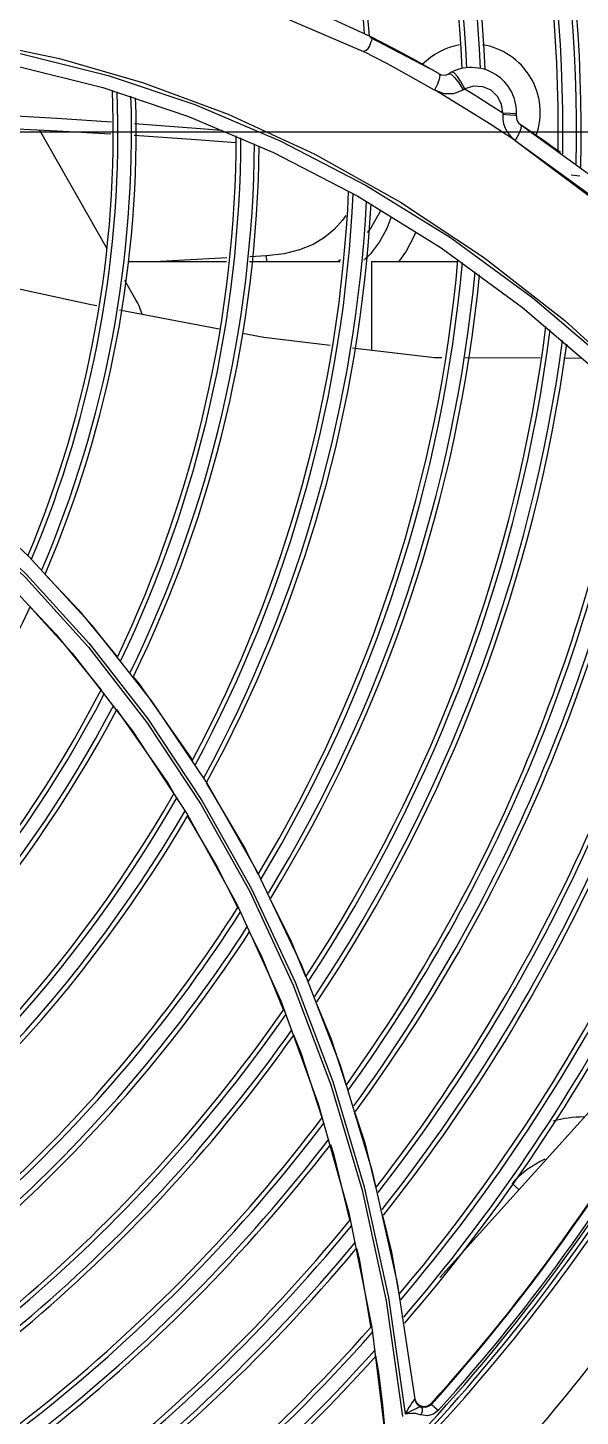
# Model space of a CAD drawing. Header units: metres. Extents: x -367 to 374, y -238 to 224.
# Drawn here: x 351.7599 to 351.8182, y 176.579 to 176.7256 of the extents above; entities that cross this region are included whole.
import ezdxf
from ezdxf.enums import TextEntityAlignment as Align

# ---------------------------------------------------------------- set-up
doc = ezdxf.new("R2010")
doc.units = ezdxf.units.M
for name, color, linetype in [('ELE-ALIMENTADORES', 160, 'Continuous'), ('LA_BAU_BASES GERAIS_R00$0$ARQ-XREF-ATT', 8, 'Continuous'), ('LA_BAU_BASES GERAIS_R00$0$BASE', 253, 'Continuous'), ('LA_BAU_BASES GERAIS_R00$0$dutos', 31, 'Continuous')]:
    doc.layers.add(name, color=color, linetype=linetype)
doc.styles.add('LA_BAU_BASES GERAIS_R00$0$R60-125-RS', font='romans.shx', dxfattribs={"height": 0.19})
doc.styles.add('LA_BAU_BASES GERAIS_R00$0$R80-100-RS', font='romans.shx', dxfattribs={"height": 0.203})

# ---------------------------------------------------------------- blocks, each defined once
blk = doc.blocks.new('LA_BAU_BASES GERAIS_R00$0$A$C2E3D5B4E')
at = {"layer": 'LA_BAU_BASES GERAIS_R00$0$dutos', "color": 251}
for p, q in [((-14.95393474610455, -1.225293931764725), (-14.96387459987864, -1.220735970669637)), ((-14.9539718928454, -1.225364456299474), (-14.94698074356074, -1.229046840294075)), ((-14.99122489463662, -1.228419620525244), (-14.98218190543776, -1.230696003836499)), ((-14.94665650167917, -1.229233754415588), (-14.9465880900043, -1.229417740235192)), ((-14.94456962605273, -1.230200275949471), (-14.9441135803836, -1.230939492528421)), ((-14.98218190543776, -1.230696003836499), (-14.97314622189151, -1.233733027190908)), ((-14.94411358036314, -1.230939492436562), (-14.9440540403757, -1.230906650820259)), ((-14.9440540403757, -1.230906650820259), (-14.94393876250797, -1.23083804038987)), ((-14.97314622189151, -1.233733027190908), (-14.96415450958648, -1.237552243137259)), ((-14.93995618050531, -1.233528666378049), (-14.93995242786468, -1.23403128536728)), ((-14.93919181871615, -1.233597332403122), (-14.93995618037843, -1.233528676056892)), ((-14.93806797276648, -1.234593581877277), (-14.92861138400394, -1.241476499818134)), ((-14.93806797341995, -1.234593582576679), (-14.93717336418831, -1.235198912923522)), ((-14.75553015107744, -1.235418544163338), (-15.36613173221303, -1.235418544163338)), ((-14.98174663544296, -1.247715756590594), (-14.98885863134319, -1.235160695169441)), ((-14.9386441785291, -1.236276094941502), (-14.92901124468244, -1.243256558341898)), ((-14.9386441785291, -1.236276094941502), (-14.92722464410372, -1.244847070012554)), ((-14.93717336408235, -1.235198912767089), (-14.93641570887394, -1.235719183742447)), ((-14.96415450958648, -1.237552243137259), (-14.95524624956943, -1.242175799303084)), ((-14.93272186229797, -1.239916448803967), (-14.93180721325098, -1.240019661912527)), ((-14.95524624956943, -1.242175799303084), (-14.94646351515894, -1.247626861923607)), ((-14.95285098483964, -1.243662436315105), (-14.9528982156844, -1.243782460504633)), ((-14.94646351515894, -1.247626861923607), (-14.93786085302099, -1.253922464664981)), ((-14.96910894472649, -1.249091352565927), (-14.97947033925175, -1.249091352565927)), ((-14.96907812070867, -1.248689456296859), (-14.97674675836515, -1.249091352565927)), ((-14.957115035264, -1.249091352565927), (-14.96671193242082, -1.249091352565927)), ((-14.96489753756396, -1.248470361216903), (-14.96666700775495, -1.248563095222096)), ((-14.96486501984191, -1.249091352565927), (-14.96489760017539, -1.248470364499269)), ((-14.95709256327655, -1.248902940513005), (-14.95735441280158, -1.249091352565927)), ((-14.95379340818909, -1.249091352565927), (-14.95379340818909, -1.258455291316466)), ((-14.94467983824325, -1.249091352565927), (-14.95379340818909, -1.249091352565927)), ((-14.97868721774603, -1.253116656380087), (-14.97984608045317, -1.251070874480035)), ((-14.93786085302099, -1.253922464664981), (-14.92949355257088, -1.261079139671608)), ((-14.9698863786457, -1.256201186419901), (-14.9804397538187, -1.254198531056034)), ((-14.9360080439651, -1.259283244381265), (-14.94392715685854, -1.259258231256069)), ((-14.93157687831035, -1.259297240557942), (-14.93347991333985, -1.259291229675625)), ((-14.99004533783636, -1.280190249282612), (-14.99715904304821, -1.27353815601208)), ((-14.98328984910859, -1.287541672728082), (-14.99004533783636, -1.280190249282612)), ((-14.99218118254703, -1.283008447773398), (-14.98541297701195, -1.290451094271418)), ((-14.9769866474735, -1.295538705769729), (-14.98328984910859, -1.287541672728082)), ((-14.98541297701195, -1.290451094271418), (-14.97909769457328, -1.298593911383875)), ((-14.97117018380322, -1.304184791839077), (-14.9769866474735, -1.295538705769729)), ((-14.97909769457328, -1.298593911383875), (-14.97328809693681, -1.30743019683058)), ((-14.9658783675618, -1.313487605265152), (-14.97117018380322, -1.304184791839077)), ((-14.97328809693681, -1.30743019683058), (-14.96803578548588, -1.316956116305562)), ((-14.96116589280791, -1.32343194671256), (-14.9658783675618, -1.313487605265152)), ((-14.96803578548588, -1.316956116305562), (-14.96339718456875, -1.327162592158572)), ((-14.9161062980379, -1.322523461207027), (-14.94659126597662, -1.356380448110656)), ((-14.95708697450982, -1.33400168604993), (-14.96116589280791, -1.32343194671256)), ((-14.96339718456875, -1.327162592158572), (-14.95943269009285, -1.338034064083956)), ((-14.95369636998339, -1.345179697238279), (-14.95708697450982, -1.33400168604993)), ((-14.95943269009285, -1.338034064083956), (-14.95620543725909, -1.349547951353713)), ((-14.95815144923381, -1.342336956630504), (-14.95782899485357, -1.343335890777496)), ((-14.95782899485357, -1.343335890777496), (-14.95612948255575, -1.350297145098637)), ((-14.95105222800521, -1.356937977216774), (-14.95369636998339, -1.345179697238279)), ((-14.9382362725828, -1.347101287887824), (-14.9389686708555, -1.346441833522192)), ((-14.95620543725909, -1.349547951353713), (-14.95378027586776, -1.361673446589236)), ((-14.95540210020681, -1.353276525433728), (-14.95507807730064, -1.354603733166812)), ((-14.95507807730064, -1.354603733166812), (-14.95390382794903, -1.361563022668349)), ((-14.94921304420177, -1.369239779381758), (-14.95105222800521, -1.356937977216774)), ((-14.95202201656684, -1.358510731350805), (-14.95024836420907, -1.370786910778122)), ((-14.95378027586776, -1.361673446589236), (-14.95222217994524, -1.374373102895959)), ((-14.95338048206895, -1.364664676914515), (-14.95308471718681, -1.366417552854443)), ((-14.9490698566824, -1.369577804550033), (-14.94919316401229, -1.369232676586478)), ((-14.9474865459124, -1.369704404523588), (-14.94786098174927, -1.369964927970329)), ((-14.94747705496502, -1.369791065188736), (-14.94748663190785, -1.369704499640363)), ((-14.94747703297708, -1.369791043178054), (-14.94675110535127, -1.370444965088325)), ((-14.95024836420907, -1.370786910778122), (-14.94967031530541, -1.370716762478594))]:
    blk.add_line(p, q, dxfattribs=at)
for points in [[(-15.0396078146382, -1.21527080095683), (-15.02606004591689, -1.212859003448727), (-15.01055294793332, -1.212433099213456), (-14.99685051568122, -1.213622897379253), (-14.98386075032749, -1.216114498248032), (-14.96975715013468, -1.220382697557113), (-14.95464921129405, -1.226886505057962)], [(-14.99993002503652, -1.225580488572348), (-14.99079478435851, -1.227132905116093), (-14.98164072903182, -1.229430931044305), (-14.97248627950057, -1.232499272526809), (-14.96337691275221, -1.236357717392536), (-14.95435871841983, -1.24102544641454), (-14.94545449470479, -1.24653852479031), (-14.93675893192085, -1.252889765674524), (-14.92832328642498, -1.26008918530141), (-14.92014910013222, -1.268200362696632)], [(-14.9950802074668, -1.225899290889799), (-14.98677212192388, -1.227634584037048), (-14.97799640331959, -1.230141826136503), (-14.96895201226607, -1.233510936262689), (-14.95979246616753, -1.237743507407401), (-14.9507454260779, -1.242794820965798), (-14.94197628907841, -1.248617153775456), (-14.9334032134484, -1.255304080022768), (-14.92503322459788, -1.262916451803619), (-14.91695778853955, -1.271442152955103)], [(-14.95464971942329, -1.226888224230322), (-14.95437881487351, -1.226739983108644), (-14.95416623332267, -1.226555159927273), (-14.95402269939268, -1.226358518755376), (-14.95393498435214, -1.226147624553676), (-14.95386751367005, -1.225925883262505), (-14.95378960333164, -1.225726765997649), (-14.95374042429239, -1.22557042100533), (-14.95374903891116, -1.225456344359998), (-14.95381737380012, -1.225367729620018), (-14.95393474675984, -1.225293934991612)], [(-14.94665650141906, -1.229233753598862), (-14.94907233429558, -1.227867061799486), (-14.95149880635972, -1.226553778938694), (-14.95393474610455, -1.225293931764725)], [(-14.94715385271274, -1.230955229099607), (-14.94963891006091, -1.229543321725657), (-14.95213326533667, -1.22819030526324), (-14.95464971942329, -1.226888224230322)], [(-14.9465880900043, -1.229417740235192), (-14.94665193426135, -1.229790042852699), (-14.94684594230057, -1.230322904205138), (-14.94715385271274, -1.230955229099607)], [(-14.94564953106646, -1.22923029490147), (-14.94540208066064, -1.229282681317898), (-14.94502786949852, -1.229616054036967), (-14.94456962605273, -1.230200275949471)], [(-14.94394247385389, -1.230837296775178), (-14.94432441979188, -1.23010773962659), (-14.94473011601076, -1.229507128355806), (-14.94508988138568, -1.229138633181435), (-14.94534325024279, -1.229065580097711)], [(-14.94716782053501, -1.230947111800276), (-14.94617209135231, -1.231307638064834), (-14.94510051677662, -1.231305385837629), (-14.94411358036314, -1.230939492436562)], [(-14.93864246586145, -1.236276714958592), (-14.94137827972281, -1.234502877419516), (-14.94422243800955, -1.232722247485697), (-14.94716782053501, -1.230947111800276)], [(-14.93994465703554, -1.233361126128955), (-14.94006249402673, -1.23245743387514), (-14.94049387652149, -1.231623214044419), (-14.94117811354545, -1.230984081926806), (-14.94205873520923, -1.23060589894493), (-14.94302459515166, -1.230552146261914), (-14.94394247385389, -1.230837296775178)], [(-14.94393876250797, -1.23083804038987), (-14.94259324610812, -1.231664014278692), (-14.94126145971768, -1.2325036616582), (-14.93993872343844, -1.233357997588143)], [(-14.93993872343844, -1.233357997588143), (-14.93994667451352, -1.233414996469662), (-14.93995358149459, -1.233470373859461), (-14.93995618050531, -1.233528666378049)], [(-14.93993907527283, -1.233361049814164), (-14.93918104633394, -1.233388514198566), (-14.93867284025055, -1.233416237135032), (-14.93849523407061, -1.233439562666433)], [(-14.99192454946069, -1.233641626166616), (-14.98705821095064, -1.233932226470358), (-14.98128642195024, -1.234319650768782)], [(-14.97883387913862, -1.234491704406253), (-14.97187784784228, -1.235011592498893), (-14.96970367902895, -1.235195241968256)], [(-14.93995242786468, -1.23403128536728), (-14.93986583582046, -1.234522897166869), (-14.93969715161074, -1.234997646817362), (-14.9394450601776, -1.235447206411379), (-14.93909671781194, -1.235870981097548), (-14.93864246586145, -1.236276714958592)], [(-14.93850772581163, -1.233687309889945), (-14.93868457565304, -1.233653121548457), (-14.93919181871615, -1.233597332403122)], [(-14.93806797203752, -1.234593582907735), (-14.93800289755245, -1.234783883035277), (-14.93807984189243, -1.235148291479788), (-14.93829591161148, -1.235660075676321), (-14.93864243249709, -1.236276763594731)], [(-14.99192917815571, -1.235010298892746), (-14.98701870431614, -1.235250815328698), (-14.98132972354097, -1.235580093346186)], [(-14.9788857624626, -1.235729390697713), (-14.97183227858432, -1.236200205126522), (-14.96814197810227, -1.236483354253039)], [(-14.93641570887394, -1.235719183742447), (-14.93607036630419, -1.235957988865891), (-14.93559061185124, -1.236292589917582)], [(-14.93559061185124, -1.236292589917582), (-14.93472603957525, -1.236902442959661), (-14.93386462851549, -1.237518933819672)], [(-14.95653213283367, -1.244204119161338), (-14.95686547911646, -1.24471310065536), (-14.95773607076853, -1.245682986609324), (-14.95876271548468, -1.24652803807993), (-14.9599774276553, -1.247254293740923), (-14.96140677891708, -1.24784201734991), (-14.96305132688667, -1.248258333586534), (-14.96489753756396, -1.248470361216903)], [(-14.95174787860833, -1.244347086544337), (-14.95218153523138, -1.245562950504507), (-14.95295919307091, -1.24700103076583), (-14.95390799177312, -1.248243718455967), (-14.95462638074741, -1.248928491918093)], [(-14.9528982156844, -1.243782460504633), (-14.95391393151795, -1.245567770101559), (-14.95425120655136, -1.246002894292985)], [(-14.95091297189492, -1.249091352565927), (-14.95018794889893, -1.248062643308629), (-14.94927242116364, -1.246328986676133), (-14.94913668946992, -1.245967738478328)], [(-14.98283520765654, -1.253743959090286), (-14.98341498358286, -1.253633938235623), (-14.99317469059861, -1.251531376594983)], [(-15.03482153300365, -1.253304027154343), (-15.03076692423383, -1.254780494836893), (-15.02633230519405, -1.256744141479146), (-15.02146836549582, -1.259157067875719), (-15.01615605495999, -1.262120503030644), (-15.01035487371291, -1.265776290518886), (-15.0040474593693, -1.270297120098519), (-14.99725873998932, -1.275881506073972), (-14.99032659275599, -1.282482160191364), (-14.98371620918215, -1.289799355738694), (-14.97754549558113, -1.297759747167845), (-14.9718464776065, -1.306374136738384), (-14.9666712364924, -1.315630801350096), (-14.9620697334708, -1.325523948422131), (-14.95809877603278, -1.336037331144041), (-14.95481274366693, -1.347153162557049), (-14.95226749962603, -1.358845189182546), (-14.95051977921366, -1.371079932997134)], [(-15.03473844875543, -1.253015735181805), (-15.02972621411254, -1.254895613253836), (-15.02426405790538, -1.257401758587264), (-15.01826608476358, -1.260556321217962), (-15.01169951531892, -1.264529509460488), (-15.00460242126974, -1.269498091721005), (-14.99731180190065, -1.275433956832501), (-14.99026998699537, -1.28210947908218), (-14.98364230896414, -1.289419369242466), (-14.97744248594745, -1.297387551906183), (-14.97171967089616, -1.306004598473635), (-14.96651669456151, -1.315272783808439), (-14.96188860062739, -1.325179102396476), (-14.95789504232016, -1.335699205305616), (-14.95458964024965, -1.346811775356116), (-14.95202201656684, -1.358510731350805)], [(-14.95816949338268, -1.257932254035666), (-14.96517919700909, -1.257094442121968), (-14.96743829894331, -1.256665744902136)], [(-14.94639383384811, -1.259250440069707), (-14.94716092531871, -1.259248017151265), (-14.95581706585108, -1.258213420249092)], [(-14.9883262952435, -1.282090017288908), (-14.98474135653487, -1.285865660856587), (-14.98068582006363, -1.290835174730717)], [(-14.98987482068833, -1.285541845789965), (-14.98715574845392, -1.288420465416209), (-14.98238847475659, -1.294290721627192)], [(-14.9789780881888, -1.292927770199356), (-14.978387576768, -1.293651362437856), (-14.97273097414063, -1.301750541437912)], [(-14.98072841778639, -1.296390650486217), (-14.97528462266382, -1.304221633912391), (-14.97468068277112, -1.305245033526887)], [(-14.97129013691074, -1.304121286659836), (-14.96711418360883, -1.311165362263353), (-14.96580877994211, -1.313793962727402)], [(-14.97328089683197, -1.307617025184015), (-14.97006106238405, -1.313073159753628), (-14.96797626300167, -1.317290417284937)], [(-14.9645372883615, -1.316354276787649), (-14.96228938815193, -1.320880716910949), (-14.96078273660851, -1.324576317699837)], [(-14.96671863668053, -1.319834419418555), (-14.96537601650653, -1.322550352230508), (-14.96313820564228, -1.328065274299377)], [(-14.95967561363068, -1.327291932048581), (-14.95807348084281, -1.331221734669896), (-14.95651849685373, -1.33601493456689)], [(-14.96204311592419, -1.330764043237366), (-14.96128048290075, -1.332643496842763), (-14.9590704384982, -1.339490012036265)], [(-14.9555893440247, -1.338879025307222), (-14.95452132417495, -1.34217117022007), (-14.95337603725375, -1.346836365435308)], [(-14.95264043961743, -1.34983273822462), (-14.95169010589143, -1.353703813903564), (-14.95093910643754, -1.358125210924925)], [(-14.95308481967822, -1.366417564241317), (-14.95266405318034, -1.369872408918752), (-14.95238625642924, -1.372556507812703), (-14.95222913740054, -1.37429828564899)], [(-14.94921306108381, -1.36923934494979), (-14.94922783163611, -1.369225413058018), (-14.94926732997419, -1.369255052513552), (-14.94933367641124, -1.369333679970339), (-14.94942677791778, -1.369462641713369), (-14.94954491492126, -1.369639923834882), (-14.94968761571272, -1.369864923836474)], [(-14.94855660276244, -1.370068337457894), (-14.94887517514917, -1.3698819240023), (-14.94910398363163, -1.369593394828996), (-14.9492129118521, -1.36924096206593)], [(-14.94786098174927, -1.369964927970329), (-14.94831081427492, -1.370032132209133), (-14.94874263652855, -1.369893860913805), (-14.9490698566824, -1.369577804550033)], [(-14.94747705496502, -1.369791065188736), (-14.94778619720137, -1.370023421598205), (-14.94815951643386, -1.370122361144865), (-14.94855660276244, -1.370068337457894)], [(-14.95024095816552, -1.370791408772391), (-14.94993437001312, -1.37063032033501), (-14.94962435705884, -1.370473710314116), (-14.94910638972306, -1.370218466233098)], [(-14.94968761571272, -1.369864923836474), (-14.94985295091465, -1.370134706245778), (-14.95003815257041, -1.370444785551342), (-14.95024094323571, -1.370791407907461)], [(-14.94967031530541, -1.370716762478594), (-14.94914648321674, -1.370734230764072), (-14.94859293003447, -1.370910076857115)], [(-14.94910638972306, -1.370218466233098), (-14.94891599625635, -1.370120527702682), (-14.94877359915927, -1.37005494738213), (-14.94866290960726, -1.370039369879748), (-14.94855519342354, -1.370068716404319)], [(-14.94675852142564, -1.370440211484208), (-14.94727293171218, -1.370829276854863), (-14.9479088161188, -1.371001538771168), (-14.94859293003447, -1.370910076857115)], [(-14.94855519342354, -1.370068716404319), (-14.94846136168371, -1.370224496007438), (-14.94847275316897, -1.370537827616033), (-14.94858463011542, -1.370915008084637)]]:
    blk.add_lwpolyline(points, dxfattribs=at)
for centre, radius, start, end in [((-15.09664577555668, -1.235418544163338), 0.1424907855106043, 4.196556157269571, 29.80123550488889), ((-15.09664577555668, -1.235418544163338), 0.1429827935236297, 4.078855840764435, 29.69358001041024), ((-15.09664577555668, -1.235418544163338), 0.1525584295478646, 2.531286500330089, 27.56248165773514), ((-15.09664577555668, -1.235418544163338), 0.1530508122823456, 2.552382031197709, 27.45123955393491), ((-15.09664577555668, -1.235418544163338), 0.1544908865632869, 2.503499795488785, 27.12472073679314), ((-15.09664577555668, -1.235418544163338), 0.1549828945763123, 2.447758267025253, 27.01284534432595), ((-15.09664577555668, -1.235418544163338), 0.1625585137592001, 359.3189401257696, 25.27070303866813), ((-15.09664577555668, -1.235418544163338), 0.163050896493681, 359.1974783296737, 25.1563467266865), ((-15.09664577555668, -1.235418544163338), 0.1644909707746223, 358.8414886273022, 24.82082482233643), ((-15.09664577555668, -1.235418544163338), 0.1649829787876477, 358.7196917109358, 24.70591039119127), ((-15.09664577555668, -1.235418544163338), 0.1725585979705355, 356.8337438551173, 22.9192116835074), ((-15.09664577555668, -1.235418544163338), 0.1730509807050165, 356.7105988074513, 22.80209998765532), ((-15.09664577555668, -1.235418544163338), 0.1744910549859578, 356.3497170133396, 22.45860348162159), ((-15.09664577555668, -1.235418544163338), 0.1749830629989832, 356.2262605951998, 22.34099480669515), ((-14.94324388474342, -1.233326115859825), 0.00725006105304571, 100.2095651981481, 135.4243273146619), ((-14.94324388474342, -1.233326115859825), 0.00725006105304571, 340.6861326310354, 80.93503625933276), ((-14.94324388474342, -1.233326115859825), 0.00475003999963684, 355.6386525100303, 120.4275010567013), ((-14.94615598352084, -1.228368017681248), 0.001000008421823552, 239.9660295497403, 300.4275003103039), ((-15.09664577555668, -1.235418544163338), 0.1155581179656934, 337.2305560797777, 2.192791433923856), ((-15.09664577555668, -1.235418544163338), 0.1160505007001743, 337.1296984518268, 2.108415594317605), ((-15.09664577555668, -1.235418544163338), 0.1174905749834157, 336.8331650406458, 1.859161290753885), ((-15.09664577555668, -1.235418544163338), 0.117982582996441, 336.7313982801662, 1.773226889579179), ((-14.93751048684771, -1.23376338627321), 0.001000008421823552, 175.6386516747341, 236.1181753987819), ((-15.09664577555668, -1.235418544163338), 0.1285582274401995, 334.4920458358176, 359.8386345351865), ((-15.09664577555668, -1.235418544163338), 0.1290506101746804, 334.3856091322801, 359.7448757081966), ((-15.09664577555668, -1.235418544163338), 0.1304906844579218, 334.0730082917069, 359.4686899938739), ((-15.09664577555668, -1.235418544163338), 0.1309826924709471, 333.9658385653302, 359.3737315845221), ((-15.09664577555668, -1.235418544163338), 0.140558328495182, 331.8449449230814, 357.4691366302669), ((-15.09664577555668, -1.235418544163338), 0.141050711227363, 331.734266454878, 357.368559425173), ((-15.09664577555668, -1.235418544163338), 0.1424907855106043, 331.4094172251019, 357.0727572566557), ((-15.09664577555668, -1.235418544163338), 0.1429827935236297, 331.2981185165972, 356.9712087947732), ((-15.09664577555668, -1.235418544163338), 0.1525584295478646, 329.1021283622476, 354.9487191960926), ((-15.09664577555668, -1.235418544163338), 0.1530508122823456, 328.9878390069082, 354.8425715701241), ((-15.09664577555668, -1.235418544163338), 0.1544908865632869, 328.6525487762254, 354.530713586844), ((-15.09664577555668, -1.235418544163338), 0.1549828945763123, 328.537725748307, 354.4237626241164), ((-14.98559367598, -1.25702891940972), 0.00793756684376816, 17.54154306288048, 29.53001125280688), ((-15.09664577555668, -1.235418544163338), 0.1625585137592001, 326.7531926667144, 352.752351559175), ((-15.09664577555668, -1.235418544163338), 0.163050896493681, 326.6362664105424, 352.6422775256169), ((-15.09664577555668, -1.235418544163338), 0.1644909707746223, 326.2933438430709, 352.3190841582809), ((-15.09664577555668, -1.235418544163338), 0.1649829787876477, 326.1759417355539, 352.208313581414), ((-15.09664577555668, -1.235418544163338), 0.1725585979705355, 324.3533847379102, 350.4813038291733), ((-15.09664577555668, -1.235418544163338), 0.1730509807050165, 324.234094914512, 350.3678140057125), ((-15.09664577555668, -1.235418544163338), 0.1744910549859578, 323.8843227936009, 350.0347514054592), ((-15.09664577555668, -1.235418544163338), 0.1749830629989832, 323.764603304765, 349.9206516656607), ((-15.09664577555668, -1.235418544163338), 0.1815586737600475, 322.1542726555483, 348.3813023355465), ((-15.09664577555668, -1.235418544163338), 0.1820510564945284, 322.0330489485173, 348.265093132551), ((-15.09664577555668, -1.235418544163338), 0.1834911307777697, 321.6776703205401, 347.9241647700808), ((-15.09664577555668, -1.235418544163338), 0.1839831387884951, 321.556053501753, 347.807409079312), ((-15.09664577555668, -1.235418544163338), 0.1905587495518594, 319.9211883583316, 345.1064399611392), ((-15.09664577555668, -1.235418544163338), 0.1910511322840403, 319.7981878317484, 345.03669133241), ((-15.09664577555668, -1.235418544163338), 0.117982582996441, 306.7313983124986, 334.8916606397378), ((-15.09664577555668, -1.235418544163338), 0.1924912065672816, 319.4376549774204, 344.9377083665098), ((-15.09664577555668, -1.235418544163338), 0.192983214580307, 319.3142925077448, 344.9351846113689), ((-15.09664577555668, -1.235418544163338), 0.2007016901189957, 318.0037301394045, 343.6318289687312), ((-15.09664577555668, -1.235418544163338), 0.2007667359248499, 317.9871987376573, 343.6402535689345), ((-15.09664577555668, -1.235418544163338), 0.2017400150119843, 317.9867921454011, 343.6391419700412), ((-15.09664577555668, -1.235418544163338), 0.1285582274401995, 304.4920458482549, 332.7656934725682), ((-15.09664577555668, -1.235418544163338), 0.1290506101746804, 304.3856091017894, 332.6639810563086), ((-15.09664577555668, -1.235418544163338), 0.1304906844579218, 304.0730082657726, 332.3649512000287), ((-15.09664577555668, -1.235418544163338), 0.1309826924709471, 303.9658385519925, 332.2623321135056), ((-15.09664577555668, -1.235418544163338), 0.2019946905285202, 317.0755406963398, 342.7132004603079), ((-15.09664577555668, -1.235418544163338), 0.2024211748077668, 317.0760365651717, 342.7135402451338), ((-15.09664577555668, -1.235418544163338), 0.202902052479663, 317.2517003858382, 341.7883894767468), ((-15.09664577555668, -1.235418544163338), 0.140558328495182, 301.8449449420737, 330.2221422674638), ((-15.09664577555668, -1.235418544163338), 0.141050711227363, 301.7342664437814, 330.1152358849289), ((-15.09664577555668, -1.235418544163338), 0.2109578544962958, 315.725997127534, 340.2496867141027), ((-15.09664577555668, -1.235418544163338), 0.1424907855106043, 301.4094172239803, 329.8012354928823), ((-15.09664577555668, -1.235418544163338), 0.1429827935236297, 301.2981184951557, 329.6935800119502), ((-15.09664577555668, -1.235418544163338), 0.1530508122823456, 298.9878390372108, 327.4512395110037), ((-15.09664577555668, -1.235418544163338), 0.1525584295478646, 299.1021283474616, 327.5624816624037), ((-15.09664577555668, -1.235418544163338), 0.1549828945763123, 298.5377257543819, 327.0128453315101), ((-15.09664577555668, -1.235418544163338), 0.1544908865632869, 298.6525487665652, 327.1247207383937), ((-15.09664577555668, -1.235418544163338), 0.163050896493681, 296.6362664154937, 325.1563467183268), ((-15.09664577555668, -1.235418544163338), 0.1625585137592001, 296.7531926607638, 325.2707030564), ((-15.09664577555668, -1.235418544163338), 0.1644909707746223, 296.2933438627443, 324.8208247903123), ((-15.09664577555668, -1.235418544163338), 0.1649829787876477, 296.1759417200171, 324.7059103763566), ((-15.09664577555668, -1.235418544163338), 0.1730509807050165, 294.234094925096, 322.8020999980658), ((-15.09664577555668, -1.235418544163338), 0.1725585979705355, 294.3533847405574, 322.9192116633491), ((-14.93113893739746, -1.35349142685817), 0.01407085931144683, 91.0151517280026, 104.4025357875876), ((-15.09664577555668, -1.235418544163338), 0.1744910549859578, 293.8843227744874, 322.4586035035185), ((-15.09664577555668, -1.235418544163338), 0.1749830629989832, 293.7646033126394, 322.3409948222629), ((-14.93113912312174, -1.353491589959674), 0.01053553095366066, 114.4283828922045, 137.9994846073954), ((-15.09664577555668, -1.235418544163338), 0.1815586737600475, 292.1542726415861, 320.7573370959719), ((-15.09664577555668, -1.235418544163338), 0.1820510564945284, 292.0330489611227, 320.6379995099214), ((-15.09664577555668, -1.235418544163338), 0.1839831387884951, 291.5560534930066, 320.1682690309283), ((-15.09664577555668, -1.235418544163338), 0.1834911307777697, 291.6776703178968, 320.2880570873642), ((-15.09664577555668, -1.235418544163338), 0.1910511322840403, 289.7981878285037, 318.4351737296823), ((-15.09664577555668, -1.235418544163338), 0.1905587495518594, 289.9211883480207, 318.5565356775491), ((-15.09664577555668, -1.235418544163338), 0.192983214580307, 289.3142924867247, 317.9575897570481), ((-15.09664577555668, -1.235418544163338), 0.1924912065672816, 289.4376549626101, 318.0793633016058)]:
    blk.add_arc(centre, radius, start, end, dxfattribs=at)
blk = doc.blocks.new('LA_BAU_BASES GERAIS_R00')
at = {"layer": 'LA_BAU_BASES GERAIS_R00$0$ARQ-XREF-ATT'}
blk.add_blockref('LA_BAU_BASES GERAIS_R00$0$A$C2E3D5B4E', (366.75, 177.95), dxfattribs=at)
at = {"layer": 'LA_BAU_BASES GERAIS_R00$0$BASE', "style": 'LA_BAU_BASES GERAIS_R00$0$R60-125-RS'}
for p in [(242.7815727361595, 218.919159373358), (358.6365727361596, 192.964159373358)]:
    blk.add_attdef('S', text='', height=0.19, rotation=90, dxfattribs=at).set_placement(p, align=Align.MIDDLE_CENTER)
at = {"layer": 'LA_BAU_BASES GERAIS_R00$0$BASE', "style": 'LA_BAU_BASES GERAIS_R00$0$R80-100-RS'}
blk.add_attdef('ACESSO', text='', height=0.203, dxfattribs=at).set_placement((365.922255870473, 191.9868442639211), align=Align.TOP_CENTER)
at = {"layer": 'LA_BAU_BASES GERAIS_R00$0$BASE', "style": 'LA_BAU_BASES GERAIS_R00$0$R60-125-RS'}
blk.add_attdef('S', text='', height=0.19, dxfattribs=at).set_placement((266.114159373358, 180.9134272638404), align=Align.MIDDLE_CENTER)

msp = doc.modelspace()

# ---------------------------------------------------------------- block references
at = {"layer": 'ELE-ALIMENTADORES', "color": 2}
msp.add_blockref('LA_BAU_BASES GERAIS_R00', (0, 0), dxfattribs=at)

doc.saveas('drawing.dxf')
